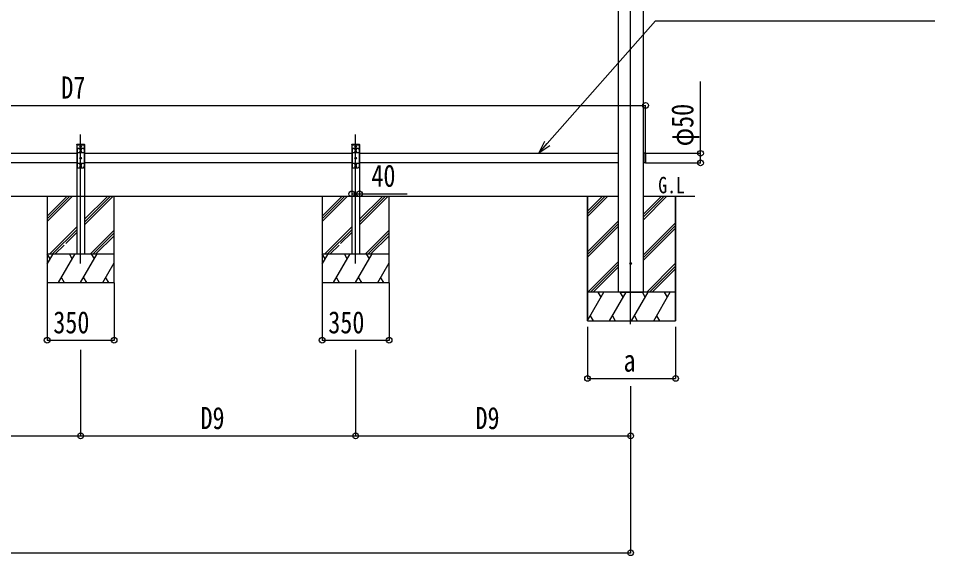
# Model space of a CAD drawing. Units: millimetres, scale not verified. Extents: x -16820 to 16820, y -11880 to 11880.
# Drawn here: x -836 to 3949, y -7509 to -4704 of the extents above; entities that cross this region are included whole.
import ezdxf
from ezdxf.enums import TextEntityAlignment as Align

# ---------------------------------------------------------------- set-up
doc = ezdxf.new("R2010")
doc.units = ezdxf.units.MM
doc.header["$LTSCALE"] = 50
for name, color, linetype in [('0-2_USER1', 3, 'Continuous'), ('0-3_YKK_12', 2, 'Continuous'), ('0-4_YKK_13', 4, 'Continuous'), ('0-5_YKK_A1', 4, 'Continuous'), ('0-6_YKK_D', 6, 'Continuous')]:
    doc.layers.add(name, color=color, linetype=linetype)
doc.styles.add('ＭＳ ゴシック', font='')
doc.styles.get('ＭＳ ゴシック').set_extended_font_data('MS Gothic')

msp = doc.modelspace()

# ---------------------------------------------------------------- linework, layer by layer
at = {"layer": '0-3_YKK_12'}
for p, q in [((2361.65, -6300.17), (2361.65, -3570.19)), ((-510.35, -5983.64), (-510.35, -5311.14)), ((925.65, -5983.64), (925.65, -5311.14)), ((-504.62, -5389.14), (-516.09, -5389.14)), ((-504.62, -5400.14), (-516.09, -5400.14)), ((-514.5, -5373.64), (-506.2, -5373.64)), ((-510.35, -5377.79), (-510.35, -5369.49)), ((-510.35, -5394.88), (-510.35, -5383.41)), ((-510.35, -5405.88), (-510.35, -5394.41)), ((931.38, -5389.14), (919.91, -5389.14)), ((931.38, -5400.14), (919.91, -5400.14)), ((921.5, -5373.64), (929.8, -5373.64)), ((925.65, -5377.79), (925.65, -5369.49)), ((925.65, -5394.88), (925.65, -5383.41)), ((925.65, -5405.88), (925.65, -5394.41)), ((-504.62, -5433.64), (-516.09, -5433.64)), ((-510.35, -5439.38), (-510.35, -5427.91)), ((931.38, -5433.64), (919.91, -5433.64)), ((925.65, -5439.38), (925.65, -5427.91)), ((-504.62, -5467.14), (-516.09, -5467.14)), ((-504.62, -5478.14), (-516.09, -5478.14)), ((-510.35, -5472.88), (-510.35, -5461.41)), ((-510.35, -5483.88), (-510.35, -5472.41)), ((931.38, -5467.14), (919.91, -5467.14)), ((931.38, -5478.14), (919.91, -5478.14)), ((925.65, -5472.88), (925.65, -5461.41)), ((925.65, -5483.88), (925.65, -5472.41))]:
    msp.add_line(p, q, dxfattribs=at)
at = {"layer": '0-4_YKK_13'}
for p, q in [((-530.85, -5363.64), (-530.76, -5362.08)), ((-529.86, -5363.64), (-530.85, -5363.64)), ((-529.86, -5363.64), (-490.85, -5363.64)), ((-529.76, -5361.14), (-490.95, -5361.14)), ((-524.35, -5383.64), (-529.35, -5388.64)), ((-529.35, -5388.64), (-529.35, -5418.93)), ((-491.35, -5406.04), (-529.35, -5406.04)), ((-511.07, -5383.64), (-524.35, -5383.64)), ((-512.73, -5388.55), (-511.69, -5388.53)), ((-512.73, -5389.74), (-511.69, -5389.76)), ((-512.73, -5399.55), (-511.69, -5399.53)), ((-512.73, -5400.74), (-511.69, -5400.76)), ((-512.4, -5373.29), (-512.4, -5373.99)), ((-512.4, -5373.29), (-511.2, -5373.29)), ((-512.4, -5373.99), (-511.2, -5373.99)), ((-511.69, -5388.53), (-511.08, -5388.41)), ((-511.69, -5389.76), (-511.08, -5389.87)), ((-511.69, -5399.53), (-511.08, -5399.41)), ((-511.69, -5400.76), (-511.08, -5400.87)), ((-510.96, -5387.81), (-511.08, -5388.41)), ((-510.96, -5390.48), (-511.08, -5389.87)), ((-510.96, -5398.81), (-511.08, -5399.41)), ((-510.96, -5401.48), (-511.08, -5400.87)), ((-510.95, -5386.77), (-510.96, -5387.81)), ((-510.95, -5391.52), (-510.96, -5390.48)), ((-510.95, -5397.77), (-510.96, -5398.81)), ((-510.95, -5402.52), (-510.96, -5401.48)), ((-510.7, -5371.59), (-510, -5371.59)), ((-510.7, -5371.59), (-510.7, -5372.79)), ((-510.7, -5374.49), (-510.7, -5375.69)), ((-510.7, -5375.69), (-510, -5375.69)), ((-510, -5371.59), (-510, -5372.79)), ((-510, -5374.49), (-510, -5375.69)), ((-509.76, -5386.77), (-509.74, -5387.81)), ((-509.76, -5391.52), (-509.74, -5390.48)), ((-509.76, -5397.77), (-509.74, -5398.81)), ((-509.76, -5402.52), (-509.74, -5401.48)), ((-509.74, -5387.81), (-509.62, -5388.41)), ((-509.74, -5390.48), (-509.62, -5389.87)), ((-509.74, -5398.81), (-509.62, -5399.41)), ((-509.74, -5401.48), (-509.62, -5400.87)), ((-496.35, -5383.64), (-509.64, -5383.64)), ((-509.02, -5388.53), (-509.62, -5388.41)), ((-509.02, -5389.76), (-509.62, -5389.87)), ((-509.02, -5399.53), (-509.62, -5399.41)), ((-509.02, -5400.76), (-509.62, -5400.87)), ((-509.5, -5373.29), (-508.3, -5373.29)), ((-509.5, -5373.99), (-508.3, -5373.99)), ((-507.98, -5388.55), (-509.02, -5388.53)), ((-507.98, -5389.74), (-509.02, -5389.76)), ((-507.98, -5399.55), (-509.02, -5399.53)), ((-507.98, -5400.74), (-509.02, -5400.76)), ((-508.3, -5373.29), (-508.3, -5373.99)), ((-496.35, -5383.64), (-491.35, -5388.64)), ((-491.35, -5388.64), (-491.35, -5418.93)), ((905.15, -5363.64), (905.24, -5362.08)), ((906.14, -5363.64), (905.15, -5363.64)), ((906.14, -5363.64), (945.15, -5363.64)), ((906.24, -5361.14), (945.05, -5361.14)), ((911.65, -5383.64), (906.65, -5388.64)), ((906.65, -5388.64), (906.65, -5418.93)), ((944.65, -5406.04), (906.65, -5406.04)), ((924.93, -5383.64), (911.65, -5383.64)), ((923.27, -5388.55), (924.31, -5388.53)), ((923.27, -5389.74), (924.31, -5389.76)), ((923.27, -5399.55), (924.31, -5399.53)), ((923.27, -5400.74), (924.31, -5400.76)), ((923.6, -5373.29), (923.6, -5373.99)), ((923.6, -5373.29), (924.8, -5373.29)), ((923.6, -5373.99), (924.8, -5373.99)), ((924.31, -5388.53), (924.92, -5388.41)), ((924.31, -5389.76), (924.92, -5389.87)), ((924.31, -5399.53), (924.92, -5399.41)), ((924.31, -5400.76), (924.92, -5400.87)), ((925.04, -5387.81), (924.92, -5388.41)), ((925.04, -5390.48), (924.92, -5389.87)), ((925.04, -5398.81), (924.92, -5399.41)), ((925.04, -5401.48), (924.92, -5400.87)), ((925.05, -5386.77), (925.04, -5387.81)), ((925.05, -5391.52), (925.04, -5390.48)), ((925.05, -5397.77), (925.04, -5398.81)), ((925.05, -5402.52), (925.04, -5401.48)), ((925.3, -5371.59), (926, -5371.59)), ((925.3, -5371.59), (925.3, -5372.79)), ((925.3, -5374.49), (925.3, -5375.69)), ((925.3, -5375.69), (926, -5375.69)), ((926, -5371.59), (926, -5372.79)), ((926, -5374.49), (926, -5375.69)), ((926.24, -5386.77), (926.26, -5387.81)), ((926.24, -5391.52), (926.26, -5390.48)), ((926.24, -5397.77), (926.26, -5398.81)), ((926.24, -5402.52), (926.26, -5401.48)), ((926.26, -5387.81), (926.38, -5388.41)), ((926.26, -5390.48), (926.38, -5389.87)), ((926.26, -5398.81), (926.38, -5399.41)), ((926.26, -5401.48), (926.38, -5400.87)), ((939.65, -5383.64), (926.36, -5383.64)), ((926.98, -5388.53), (926.38, -5388.41)), ((926.98, -5389.76), (926.38, -5389.87)), ((926.98, -5399.53), (926.38, -5399.41)), ((926.98, -5400.76), (926.38, -5400.87)), ((926.5, -5373.29), (927.7, -5373.29)), ((926.5, -5373.99), (927.7, -5373.99)), ((928.02, -5388.55), (926.98, -5388.53)), ((928.02, -5389.74), (926.98, -5389.76)), ((928.02, -5399.55), (926.98, -5399.53)), ((928.02, -5400.74), (926.98, -5400.76)), ((927.7, -5373.29), (927.7, -5373.99)), ((939.65, -5383.64), (944.65, -5388.64)), ((944.65, -5388.64), (944.65, -5418.93)), ((-529.35, -5420.36), (-529.35, -5446.93)), ((-529.35, -5448.36), (-529.35, -5478.64)), ((-512.73, -5433.05), (-511.69, -5433.03)), ((-512.73, -5434.24), (-511.69, -5434.26)), ((-511.69, -5433.03), (-511.08, -5432.91)), ((-511.69, -5434.26), (-511.08, -5434.37)), ((-510.96, -5432.31), (-511.08, -5432.91)), ((-510.96, -5434.98), (-511.08, -5434.37)), ((-510.95, -5431.27), (-510.96, -5432.31)), ((-510.95, -5436.02), (-510.96, -5434.98)), ((-509.76, -5431.27), (-509.74, -5432.31)), ((-509.76, -5436.02), (-509.74, -5434.98)), ((-509.74, -5432.31), (-509.62, -5432.91)), ((-509.74, -5434.98), (-509.62, -5434.37)), ((-509.02, -5433.03), (-509.62, -5432.91)), ((-509.02, -5434.26), (-509.62, -5434.37)), ((-507.98, -5433.05), (-509.02, -5433.03)), ((-507.98, -5434.24), (-509.02, -5434.26)), ((-491.35, -5420.36), (-491.35, -5446.93)), ((-491.35, -5448.36), (-491.35, -5478.64)), ((906.65, -5420.36), (906.65, -5446.93)), ((906.65, -5448.36), (906.65, -5478.64)), ((923.27, -5433.05), (924.31, -5433.03)), ((923.27, -5434.24), (924.31, -5434.26)), ((924.31, -5433.03), (924.92, -5432.91)), ((924.31, -5434.26), (924.92, -5434.37)), ((925.04, -5432.31), (924.92, -5432.91)), ((925.04, -5434.98), (924.92, -5434.37)), ((925.05, -5431.27), (925.04, -5432.31)), ((925.05, -5436.02), (925.04, -5434.98)), ((926.24, -5431.27), (926.26, -5432.31)), ((926.24, -5436.02), (926.26, -5434.98)), ((926.26, -5432.31), (926.38, -5432.91)), ((926.26, -5434.98), (926.38, -5434.37)), ((926.98, -5433.03), (926.38, -5432.91)), ((926.98, -5434.26), (926.38, -5434.37)), ((928.02, -5433.05), (926.98, -5433.03)), ((928.02, -5434.24), (926.98, -5434.26)), ((944.65, -5420.36), (944.65, -5446.93)), ((944.65, -5448.36), (944.65, -5478.64)), ((2429.65, -5408.64), (2429.65, -5458.64)), ((2437.65, -5408.64), (2437.65, -5458.64)), ((2439.65, -5410.64), (2439.65, -5456.64)), ((-491.35, -5461.24), (-529.35, -5461.24)), ((-524.35, -5483.64), (-529.35, -5478.64)), ((-524.35, -5483.64), (-511.07, -5483.64)), ((-512.73, -5466.55), (-511.69, -5466.53)), ((-512.73, -5467.74), (-511.69, -5467.76)), ((-512.73, -5477.55), (-511.69, -5477.53)), ((-512.73, -5478.74), (-511.69, -5478.76)), ((-511.69, -5466.53), (-511.08, -5466.41)), ((-511.69, -5467.76), (-511.08, -5467.87)), ((-511.69, -5477.53), (-511.08, -5477.41)), ((-511.69, -5478.76), (-511.08, -5478.87)), ((-510.96, -5465.81), (-511.08, -5466.41)), ((-510.96, -5468.48), (-511.08, -5467.87)), ((-510.96, -5476.81), (-511.08, -5477.41)), ((-510.96, -5479.48), (-511.08, -5478.87)), ((-510.95, -5464.77), (-510.96, -5465.81)), ((-510.95, -5469.52), (-510.96, -5468.48)), ((-510.95, -5475.77), (-510.96, -5476.81)), ((-510.95, -5480.52), (-510.96, -5479.48)), ((-509.76, -5464.77), (-509.74, -5465.81)), ((-509.76, -5469.52), (-509.74, -5468.48)), ((-509.76, -5475.77), (-509.74, -5476.81)), ((-509.76, -5480.52), (-509.74, -5479.48)), ((-509.74, -5465.81), (-509.62, -5466.41)), ((-509.74, -5468.48), (-509.62, -5467.87)), ((-509.74, -5476.81), (-509.62, -5477.41)), ((-509.74, -5479.48), (-509.62, -5478.87)), ((-509.64, -5483.64), (-496.35, -5483.64)), ((-509.02, -5466.53), (-509.62, -5466.41)), ((-509.02, -5467.76), (-509.62, -5467.87)), ((-509.02, -5477.53), (-509.62, -5477.41)), ((-509.02, -5478.76), (-509.62, -5478.87)), ((-507.98, -5466.55), (-509.02, -5466.53)), ((-507.98, -5467.74), (-509.02, -5467.76)), ((-507.98, -5477.55), (-509.02, -5477.53)), ((-507.98, -5478.74), (-509.02, -5478.76)), ((-496.35, -5483.64), (-491.35, -5478.64)), ((944.65, -5461.24), (906.65, -5461.24)), ((911.65, -5483.64), (906.65, -5478.64)), ((911.65, -5483.64), (924.93, -5483.64)), ((923.27, -5466.55), (924.31, -5466.53)), ((923.27, -5467.74), (924.31, -5467.76)), ((923.27, -5477.55), (924.31, -5477.53)), ((923.27, -5478.74), (924.31, -5478.76)), ((924.31, -5466.53), (924.92, -5466.41)), ((924.31, -5467.76), (924.92, -5467.87)), ((924.31, -5477.53), (924.92, -5477.41)), ((924.31, -5478.76), (924.92, -5478.87)), ((925.04, -5465.81), (924.92, -5466.41)), ((925.04, -5468.48), (924.92, -5467.87)), ((925.04, -5476.81), (924.92, -5477.41)), ((925.04, -5479.48), (924.92, -5478.87)), ((925.05, -5464.77), (925.04, -5465.81)), ((925.05, -5469.52), (925.04, -5468.48)), ((925.05, -5475.77), (925.04, -5476.81)), ((925.05, -5480.52), (925.04, -5479.48)), ((926.24, -5464.77), (926.26, -5465.81)), ((926.24, -5469.52), (926.26, -5468.48)), ((926.24, -5475.77), (926.26, -5476.81)), ((926.24, -5480.52), (926.26, -5479.48)), ((926.26, -5465.81), (926.38, -5466.41)), ((926.26, -5468.48), (926.38, -5467.87)), ((926.26, -5476.81), (926.38, -5477.41)), ((926.26, -5479.48), (926.38, -5478.87)), ((926.36, -5483.64), (939.65, -5483.64)), ((926.98, -5466.53), (926.38, -5466.41)), ((926.98, -5467.76), (926.38, -5467.87)), ((926.98, -5477.53), (926.38, -5477.41)), ((926.98, -5478.76), (926.38, -5478.87)), ((928.02, -5466.55), (926.98, -5466.53)), ((928.02, -5467.74), (926.98, -5467.76)), ((928.02, -5477.55), (926.98, -5477.53)), ((928.02, -5478.74), (926.98, -5478.76)), ((939.65, -5483.64), (944.65, -5478.64)), ((2437.65, -5458.64), (2429.65, -5458.64)), ((2439.65, -5456.64), (2437.65, -5458.64))]:
    msp.add_line(p, q, dxfattribs=at)
for points in [[(-489.95, -5362.08), (-489.85, -5363.64), (-490.85, -5363.64)], [(946.05, -5362.08), (946.15, -5363.64), (945.15, -5363.64)], [(2439.65, -5410.64), (2437.65, -5408.64), (2429.65, -5408.64)]]:
    msp.add_lwpolyline(points, dxfattribs=at)
for centre, radius in [((-510.35, -5389.14), 4.74), ((-510.35, -5400.14), 4.74), ((-510.35, -5373.64), 3.75), ((925.65, -5389.14), 4.74), ((925.65, -5400.14), 4.74), ((925.65, -5373.64), 3.75), ((-510.35, -5433.64), 4.74), ((925.65, -5433.64), 4.74), ((-510.35, -5467.14), 4.74), ((-510.35, -5478.14), 4.74), ((925.65, -5467.14), 4.74), ((925.65, -5478.14), 4.74), ((2361.65, -5983.64), 4.5)]:
    msp.add_circle(centre, radius, dxfattribs=at)
for centre, radius, start, end in [((-529.76, -5362.14), 1, 90, 176.5), ((-510.35, -5389.14), 2.45, 165.9892, 194.0108), ((-510.35, -5400.14), 2.45, 165.9892, 194.0108), ((-511.2, -5372.79), 0.5, 270, 0), ((-511.2, -5374.49), 0.5, 0, 90), ((-510.35, -5382.94), 1, 224.427, 315.573), ((-510.35, -5389.14), 2.45, 75.9892, 104.0108), ((-510.35, -5389.14), 2.45, 255.9892, 284.0108), ((-510.35, -5400.14), 2.45, 75.9892, 104.0108), ((-510.35, -5400.14), 2.45, 255.9892, 284.0108), ((-509.5, -5372.79), 0.5, 180, 270), ((-509.5, -5374.49), 0.5, 90, 180), ((-510.35, -5389.14), 2.45, 345.9892, 14.0108), ((-510.35, -5400.14), 2.45, 345.9892, 14.0108), ((-490.95, -5362.14), 1, 3.5, 90), ((906.24, -5362.14), 1, 90, 176.5), ((925.65, -5389.14), 2.45, 165.9892, 194.0108), ((925.65, -5400.14), 2.45, 165.9892, 194.0108), ((924.8, -5372.79), 0.5, 270, 0), ((924.8, -5374.49), 0.5, 0, 90), ((925.65, -5382.94), 1, 224.427, 315.573), ((925.65, -5389.14), 2.45, 75.9892, 104.0108), ((925.65, -5389.14), 2.45, 255.9892, 284.0108), ((925.65, -5400.14), 2.45, 75.9892, 104.0108), ((925.65, -5400.14), 2.45, 255.9892, 284.0108), ((926.5, -5372.79), 0.5, 180, 270), ((926.5, -5374.49), 0.5, 90, 180), ((925.65, -5389.14), 2.45, 345.9892, 14.0108), ((925.65, -5400.14), 2.45, 345.9892, 14.0108), ((945.05, -5362.14), 1, 3.5, 90), ((-530.05, -5419.64), 1, 314.427, 45.573), ((-530.05, -5447.64), 1, 314.427, 45.573), ((-510.35, -5433.64), 2.45, 165.9892, 194.0108), ((-510.35, -5433.64), 2.45, 75.9892, 104.0108), ((-510.35, -5433.64), 2.45, 255.9892, 284.0108), ((-510.35, -5433.64), 2.45, 345.9892, 14.0108), ((-490.65, -5419.64), 1, 134.427, 225.573), ((-490.65, -5447.64), 1, 134.427, 225.573), ((905.95, -5419.64), 1, 314.427, 45.573), ((905.95, -5447.64), 1, 314.427, 45.573), ((925.65, -5433.64), 2.45, 165.9892, 194.0108), ((925.65, -5433.64), 2.45, 75.9892, 104.0108), ((925.65, -5433.64), 2.45, 255.9892, 284.0108), ((925.65, -5433.64), 2.45, 345.9892, 14.0108), ((945.35, -5419.64), 1, 134.427, 225.573), ((945.35, -5447.64), 1, 134.427, 225.573), ((-510.35, -5467.14), 2.45, 165.9892, 194.0108), ((-510.35, -5478.14), 2.45, 165.9892, 194.0108), ((-510.35, -5484.34), 1, 44.427, 135.573), ((-510.35, -5467.14), 2.45, 75.9892, 104.0108), ((-510.35, -5467.14), 2.45, 255.9892, 284.0108), ((-510.35, -5478.14), 2.45, 75.9892, 104.0108), ((-510.35, -5478.14), 2.45, 255.9892, 284.0108), ((-510.35, -5467.14), 2.45, 345.9892, 14.0108), ((-510.35, -5478.14), 2.45, 345.9892, 14.0108), ((925.65, -5467.14), 2.45, 165.9892, 194.0108), ((925.65, -5478.14), 2.45, 165.9892, 194.0108), ((925.65, -5484.34), 1, 44.427, 135.573), ((925.65, -5467.14), 2.45, 75.9892, 104.0108), ((925.65, -5467.14), 2.45, 255.9892, 284.0108), ((925.65, -5478.14), 2.45, 75.9892, 104.0108), ((925.65, -5478.14), 2.45, 255.9892, 284.0108), ((925.65, -5467.14), 2.45, 345.9892, 14.0108), ((925.65, -5478.14), 2.45, 345.9892, 14.0108)]:
    msp.add_arc(centre, radius, start, end, dxfattribs=at)
at = {"layer": '0-5_YKK_A1'}
for p, q in [((2296.65, -3541.22), (2296.65, -6135.64)), ((2426.65, -3541.22), (2426.65, -6135.64)), ((-530.35, -5363.64), (-490.35, -5363.64)), ((-530.35, -5363.64), (-530.35, -5933.64)), ((-490.35, -5388.98), (-490.35, -5363.64)), ((-490.35, -5363.64), (-490.35, -5933.64)), ((905.65, -5363.64), (945.65, -5363.64)), ((905.65, -5363.64), (905.65, -5933.64)), ((945.65, -5388.98), (945.65, -5363.64)), ((945.65, -5363.64), (945.65, -5933.64)), ((-1926.35, -5408.64), (-530.35, -5408.64)), ((-490.35, -5408.64), (905.65, -5408.64)), ((945.65, -5408.64), (2296.65, -5408.64)), ((2429.65, -5408.64), (2426.65, -5408.64)), ((-530.35, -5458.64), (-1926.35, -5458.64)), ((905.65, -5458.64), (-490.35, -5458.64)), ((2296.65, -5458.64), (945.65, -5458.64)), ((2296.65, -5633.64), (-5241.35, -5633.64)), ((-685.35, -5633.64), (-685.35, -6083.64)), ((-685.35, -5735.99), (-583, -5633.64)), ((-685.35, -5750.13), (-568.86, -5633.64)), ((-685.35, -5764.28), (-554.72, -5633.64)), ((-490.35, -5781.41), (-342.59, -5633.64)), ((-490.35, -5767.27), (-356.73, -5633.64)), ((-490.35, -5753.12), (-370.87, -5633.64)), ((-335.35, -6083.64), (-335.35, -5633.64)), ((750.65, -5633.64), (750.65, -6083.64)), ((750.65, -5735.99), (853, -5633.64)), ((750.65, -5750.13), (867.14, -5633.64)), ((750.65, -5764.28), (881.28, -5633.64)), ((945.65, -5781.41), (1093.41, -5633.64)), ((945.65, -5767.27), (1079.27, -5633.64)), ((945.65, -5753.12), (1065.13, -5633.64)), ((1100.65, -6083.64), (1100.65, -5633.64)), ((2136.65, -5633.64), (2136.65, -6283.64)), ((2136.65, -5710.12), (2213.13, -5633.64)), ((2136.65, -5724.26), (2227.27, -5633.64)), ((2136.65, -5738.41), (2241.41, -5633.64)), ((2136.65, -6283.64), (2136.65, -5633.64)), ((2696.65, -5633.64), (2426.65, -5633.64)), ((2426.65, -5756.77), (2549.78, -5633.64)), ((2426.65, -5742.63), (2535.64, -5633.64)), ((2426.65, -5728.49), (2521.49, -5633.64)), ((2596.65, -5633.64), (2596.65, -6283.64)), ((2596.65, -6283.64), (2596.65, -5633.64)), ((2136.65, -5922.25), (2296.65, -5762.25)), ((2136.65, -5936.39), (2296.65, -5776.4)), ((2426.65, -5940.62), (2596.65, -5770.62)), ((2426.65, -5954.76), (2596.65, -5784.76)), ((-670.88, -5933.64), (-530.35, -5793.12)), ((-656.73, -5933.64), (-530.35, -5807.27)), ((-588.59, -5879.64), (-530.35, -5821.41)), ((-458.74, -5933.64), (-335.35, -5810.26)), ((-444.6, -5933.64), (-335.35, -5824.4)), ((765.12, -5933.64), (905.65, -5793.12)), ((779.27, -5933.64), (905.65, -5807.27)), ((847.41, -5879.64), (905.65, -5821.41)), ((977.26, -5933.64), (1100.65, -5810.26)), ((991.4, -5933.64), (1100.65, -5824.4)), ((2136.65, -5950.54), (2296.65, -5790.54)), ((2426.65, -5968.9), (2596.65, -5798.91)), ((-430.46, -5933.64), (-335.35, -5838.54)), ((1005.54, -5933.64), (1100.65, -5838.54)), ((-685.35, -5986.76), (-654.69, -5933.64)), ((-685.35, -5933.64), (-335.35, -5933.64)), ((-669.69, -5959.63), (-684.69, -5933.64)), ((-642.59, -5933.64), (-596.59, -5887.64)), ((-625.82, -6083.64), (-539.22, -5933.64)), ((-554.22, -5959.63), (-569.22, -5933.64)), ((-530.35, -5933.64), (-490.35, -5933.64)), ((-510.35, -6083.64), (-423.75, -5933.64)), ((-438.75, -5959.63), (-453.75, -5933.64)), ((750.65, -5986.76), (781.31, -5933.64)), ((750.65, -5933.64), (1100.65, -5933.64)), ((766.31, -5959.63), (751.31, -5933.64)), ((793.41, -5933.64), (839.41, -5887.64)), ((810.18, -6083.64), (896.78, -5933.64)), ((881.78, -5959.63), (866.78, -5933.64)), ((905.65, -5933.64), (945.65, -5933.64)), ((925.65, -6083.64), (1012.25, -5933.64)), ((997.25, -5959.63), (982.25, -5933.64)), ((-394.88, -6083.64), (-335.35, -5980.54)), ((1041.12, -6083.64), (1100.65, -5980.54)), ((2137.39, -6133.64), (2296.65, -5974.38)), ((2151.53, -6133.64), (2296.65, -5988.53)), ((2165.67, -6133.64), (2296.65, -6002.67)), ((2446.65, -6132.75), (2596.65, -5982.75)), ((2459.9, -6133.64), (2596.65, -5996.89)), ((2474.04, -6133.64), (2596.65, -6011.04)), ((-610.82, -6057.66), (-595.82, -6083.64)), ((-495.35, -6057.66), (-480.35, -6083.64)), ((-379.88, -6057.66), (-364.88, -6083.64)), ((825.18, -6057.66), (840.18, -6083.64)), ((940.65, -6057.66), (955.65, -6083.64)), ((1056.12, -6057.66), (1071.12, -6083.64)), ((-685.35, -6083.64), (-335.35, -6083.64)), ((750.65, -6083.64), (1100.65, -6083.64)), ((2596.65, -6133.64), (2136.65, -6133.64)), ((2136.65, -6282.01), (2222.31, -6133.64)), ((2207.31, -6159.63), (2192.31, -6133.64)), ((2251.18, -6283.64), (2337.78, -6133.64)), ((2306.65, -6133.64), (2426.65, -6133.64)), ((2322.78, -6159.62), (2307.78, -6133.64)), ((2366.65, -6283.64), (2453.25, -6133.64)), ((2438.25, -6159.62), (2423.25, -6133.64)), ((2482.12, -6283.64), (2568.72, -6133.64)), ((2553.72, -6159.62), (2538.72, -6133.64)), ((2150.7, -6257.66), (2165.7, -6283.64)), ((2266.18, -6257.66), (2281.18, -6283.64)), ((2381.65, -6257.66), (2396.64, -6283.64)), ((2497.12, -6257.66), (2512.11, -6283.64)), ((2136.65, -6283.64), (2596.65, -6283.64))]:
    msp.add_line(p, q, dxfattribs=at)
msp.add_lwpolyline([(2429.65, -5408.64), (2429.65, -5458.64), (2426.65, -5458.64)], dxfattribs=at)
at = {"layer": '0-6_YKK_D'}
for p, q in [((-3477.35, -5158.64), (2439.65, -5158.64)), ((2439.65, -5404.18), (2439.65, -5157.64)), ((2438.65, -5408.64), (2727.65, -5408.64)), ((2438.65, -5458.64), (2727.65, -5458.64)), ((-685.45, -6084.64), (-685.45, -6384.8)), ((-335.45, -6084.64), (-335.45, -6384.8)), ((750.55, -6084.64), (750.55, -6384.8)), ((1100.55, -6084.64), (1100.55, -6384.8)), ((2136.65, -6313.64), (2136.65, -6584.64)), ((2596.65, -6313.64), (2596.65, -6584.64)), ((-685.45, -6383.8), (-335.45, -6383.8)), ((750.55, -6383.8), (1100.55, -6383.8)), ((-510.35, -6433.8), (-510.35, -6884.64)), ((-510.35, -6433.8), (-510.35, -6884.64)), ((925.65, -6433.8), (925.65, -6884.64)), ((925.65, -6433.8), (925.65, -6884.64)), ((2136.65, -6583.64), (2596.65, -6583.64)), ((2361.65, -6623.5), (2361.65, -7494.64)), ((2361.65, -6633.64), (2361.65, -6884.64)), ((-1946.35, -6883.64), (-510.35, -6883.64)), ((-510.35, -6883.64), (925.65, -6883.64)), ((925.65, -6883.64), (2361.65, -6883.64)), ((-5306.35, -7493.64), (2361.65, -7493.64))]:
    msp.add_line(p, q, dxfattribs=at)
for points in [[(1881.46, -5408.64), (1926.44, -5357.64), (2491.72, -4716.7), (3949.37, -4716.7)], [(2726.65, -5458.64), (2726.65, -5408.64), (2726.65, -5033.01)], [(1940.1, -5369.7), (1881.46, -5408.64), (1912.77, -5345.59)], [(905.65, -5620.72), (945.65, -5620.72), (1195.28, -5620.72)]]:
    msp.add_lwpolyline(points, dxfattribs=at)
for centre in [(2439.65, -5158.64), (2726.65, -5408.64), (2726.65, -5458.64), (905.65, -5620.72), (945.65, -5620.72), (-685.45, -6383.8), (-335.45, -6383.8), (750.55, -6383.8), (1100.55, -6383.8), (2136.65, -6583.64), (2596.65, -6583.64), (-510.35, -6883.64), (-510.35, -6883.64), (925.65, -6883.64), (925.65, -6883.64), (2361.65, -6883.64), (2361.65, -7493.64)]:
    msp.add_circle(centre, 14.88, dxfattribs=at)

# ---------------------------------------------------------------- texts
at = {"layer": '0-2_USER1', "style": 'ＭＳ ゴシック', "width": 0.8}
msp.add_text('G.L', height=85.53, dxfattribs=at).set_placement((2505.82, -5642.98), align=Align.BOTTOM_LEFT)
at = {"layer": '0-6_YKK_D', "style": 'ＭＳ ゴシック', "width": 0.8}
for s, p in [('D7', (-611.25, -5157.68)), ('40', (1007.81, -5618.05)), ('350', (-653.25, -6383)), ('350', (782.75, -6383)), ('a', (2324.65, -6582.68)), ('D9', (115.25, -6882.68)), ('D9', (1551.25, -6882.68))]:
    msp.add_text(s, height=115.5, dxfattribs=at).set_placement(p, align=Align.BOTTOM_LEFT)
msp.add_text('φ50', height=115.5, rotation=90, dxfattribs=at).set_placement((2723.98, -5371.68), align=Align.BOTTOM_LEFT)

doc.saveas('drawing.dxf')
